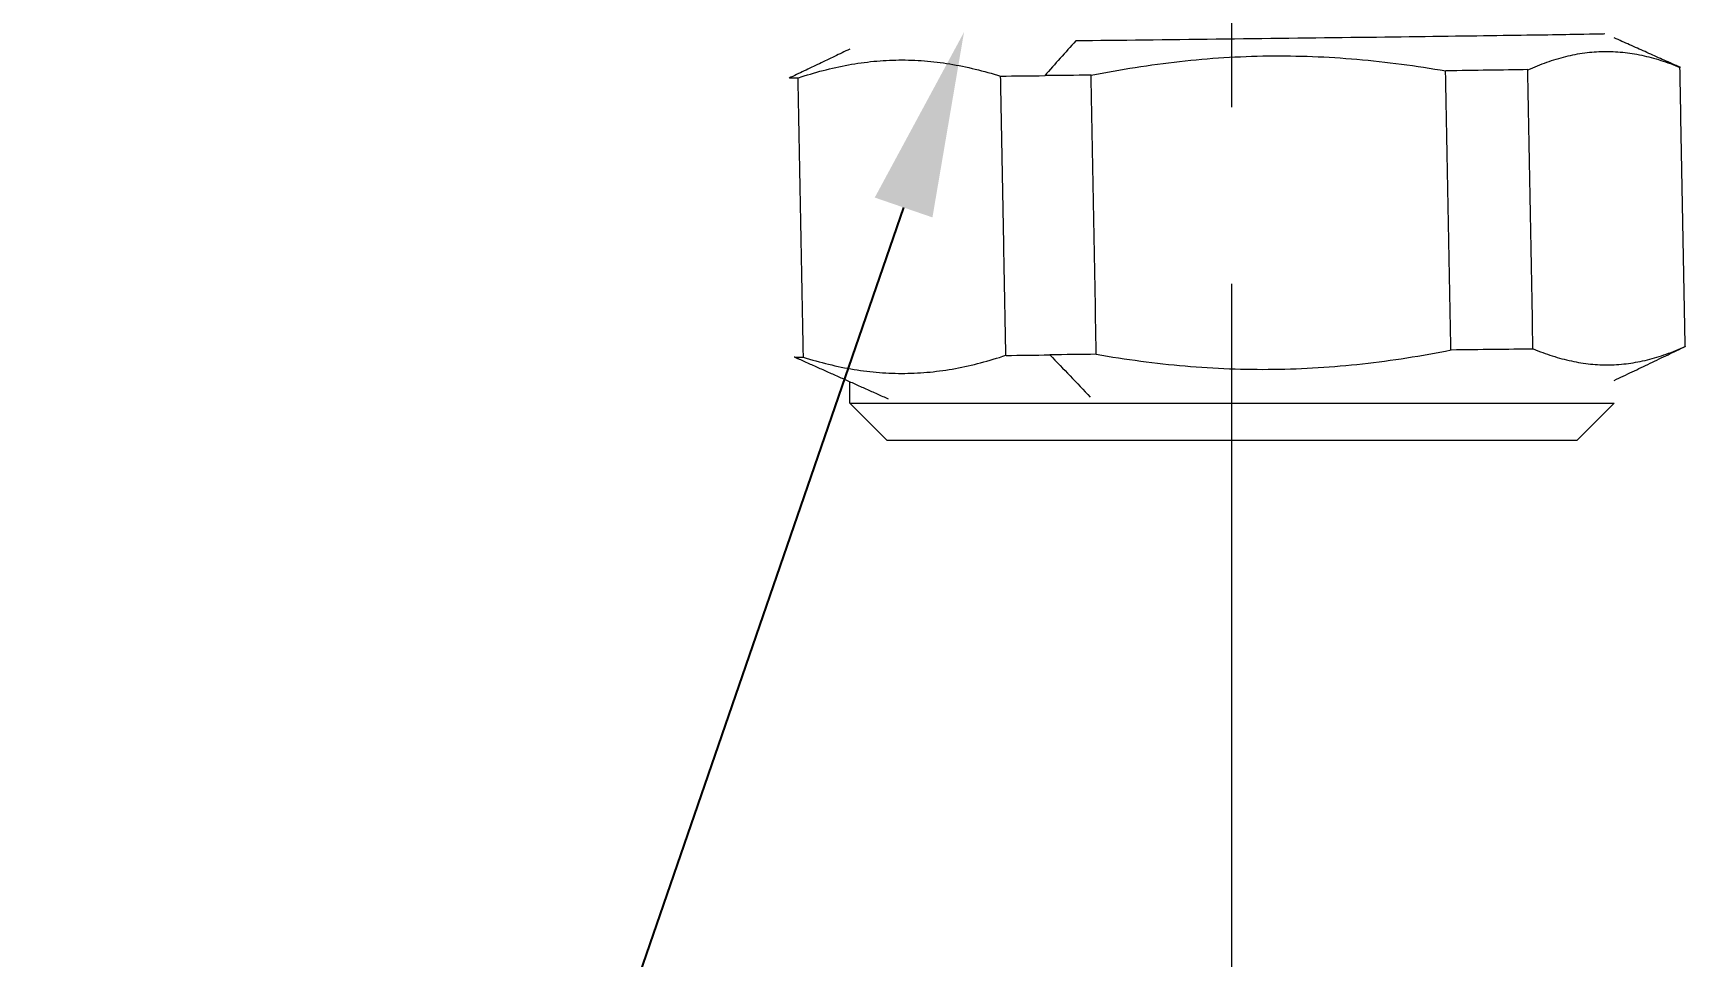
# Model space of a CAD drawing. Extents: x 2340 to 3468, y 0 to 827.
# Drawn here: x 2555.89 to 2600.43, y 226.25 to 251.16 of the extents above; entities that cross this region are included whole.
import ezdxf
from ezdxf import colors
from ezdxf.entities.mleader import LeaderData, LeaderLine
from ezdxf.math import Vec2, Vec3

# ---------------------------------------------------------------- set-up
doc = ezdxf.new("R2010")
doc.units = 0
doc.header["$LTSCALE"] = 3
doc.header["$MEASUREMENT"] = 0
doc.linetypes.add('CENTER2', pattern=[28.575, 19.05, -3.175, 3.175, -3.175])
doc.layers.get('0').update_dxf_attribs({"linetype": 'CONTINUOUS'})
doc.layers.add('1', color=7, linetype='CONTINUOUS')
doc.layers.add('Cneter', color=1, linetype='CENTER2', lineweight=13)
doc.styles.get("Standard").update_dxf_attribs({"font": 'SYMBOL'})

msp = doc.modelspace()

# ---------------------------------------------------------------- linework, layer by layer
at = {"layer": '1', "color": 7, "linetype": 'Continuous', "lineweight": 18}
for p, q in [((2600.266, 250.235), (2600.26, 250.235)), ((2600.407, 242.707), (2600.4, 242.705)), ((2577.896, 241.182), (2577.896, 241.76)), ((2577.896, 241.182), (2588.196, 241.182)), ((2578.896, 240.182), (2577.896, 241.182)), ((2588.196, 241.182), (2598.496, 241.182)), ((2597.496, 240.182), (2598.496, 241.182)), ((2578.896, 240.182), (2588.196, 240.182)), ((2588.196, 240.182), (2597.496, 240.182))]:
    msp.add_line(p, q, dxfattribs=at)
for points, degree in [([(2577.896, 250.722), (2576.262, 249.94)], 1), ([(2600.153, 250.285), (2598.496, 251.025)], 1), ([(2600.283, 250.227), (2600.153, 250.285)], 1), ([(2576.648, 242.42), (2576.601, 244.928), (2576.554, 247.436), (2576.508, 249.944)], 3), ([(2582.104, 242.47), (2581.964, 249.994)], 1), ([(2581.968, 249.997), (2582.351, 250.001), (2582.745, 250.005), (2583.152, 250.009)], 3), ([(2584.4, 250.021), (2583.974, 250.017), (2583.558, 250.013), (2583.152, 250.009)], 3), ([(2584.541, 242.497), (2584.494, 245.005), (2584.448, 247.513), (2584.401, 250.021)], 3), ([(2594.094, 242.612), (2594.047, 245.12), (2594, 247.629), (2593.953, 250.137)], 3), ([(2596.306, 242.642), (2596.259, 245.15), (2596.212, 247.658), (2596.166, 250.166)], 3), ([(2600.406, 242.708), (2600.265, 250.232)], 1), ([(2598.496, 241.793), (2600.427, 242.716)], 1), ([(2576.399, 242.428), (2576.531, 242.369)], 1), ([(2576.531, 242.369), (2578.936, 241.296)], 1), ([(2582.109, 242.467), (2582.491, 242.471), (2582.886, 242.476), (2583.292, 242.481)], 3), ([(2584.54, 242.497), (2584.115, 242.491), (2583.699, 242.486), (2583.292, 242.481)], 3)]:
    msp.add_open_spline(points, degree=degree, dxfattribs=at)
at = {"layer": '1', "color": 7, "linetype": 'Continuous', "lineweight": 13}
for points in [[(2583.986, 250.945), (2583.707, 250.632), (2583.429, 250.32), (2583.15, 250.007)], [(2583.291, 242.482), (2583.653, 242.103), (2584.016, 241.724), (2584.379, 241.345)]]:
    msp.add_open_spline(points, degree=3, dxfattribs=at)
at = {"layer": '1', "color": 7, "linetype": 'Continuous', "lineweight": 18}
for points, knots in [([(2598.242, 251.132), (2598.179, 251.129), (2597.532, 251.116), (2595.15, 251.081), (2591.718, 251.036), (2587.758, 250.988), (2585.17, 250.958), (2583.986, 250.945)], [0, 0, 0, 0, 0.19998, 0.399985, 0.59999, 0.799995, 1, 1, 1, 1]), ([(2576.501, 249.944), (2576.728, 250.02), (2576.954, 250.088), (2577.407, 250.207), (2577.634, 250.258), (2578.088, 250.341), (2578.315, 250.372), (2578.77, 250.417), (2578.997, 250.429), (2579.452, 250.433), (2579.68, 250.425), (2580.136, 250.389), (2580.364, 250.361), (2581.049, 250.249), (2581.506, 250.137), (2581.964, 249.994)], [0, 0, 0, 0, 0.125, 0.125, 0.25, 0.25, 0.375, 0.375, 0.5, 0.5, 0.625, 0.625, 0.75, 0.75, 1, 1, 1, 1]), ([(2584.4, 250.021), (2585.194, 250.178), (2585.99, 250.304), (2587.183, 250.437), (2587.581, 250.472), (2588.376, 250.521), (2588.775, 250.536), (2589.571, 250.545), (2589.969, 250.54), (2590.766, 250.51), (2591.165, 250.485), (2591.962, 250.416), (2592.361, 250.372), (2593.159, 250.267), (2593.558, 250.205), (2593.957, 250.137)], [0, 0, 0, 0, 0.25, 0.25, 0.375, 0.375, 0.5, 0.5, 0.625, 0.625, 0.75, 0.75, 0.875, 0.875, 1, 1, 1, 1]), ([(2596.171, 250.166), (2596.341, 250.243), (2596.51, 250.312), (2596.849, 250.432), (2597.019, 250.483), (2597.359, 250.567), (2597.529, 250.6), (2597.869, 250.646), (2598.21, 250.671), (2598.552, 250.656), (2598.894, 250.622), (2599.065, 250.594), (2599.407, 250.521), (2599.578, 250.475), (2599.922, 250.366), (2600.093, 250.303), (2600.265, 250.232)], [0, 0, 0, 0, 0.125, 0.125, 0.25, 0.25, 0.375, 0.375, 0.5, 0.625, 0.625, 0.75, 0.75, 0.875, 0.875, 1, 1, 1, 1]), ([(2576.279, 249.947), (2576.267, 249.946), (2576.28, 249.946), (2576.356, 249.946), (2576.419, 249.946), (2576.508, 249.947)], [0, 0, 0, 0, 0.5, 0.5, 1, 1, 1, 1]), ([(2596.166, 250.17), (2595.826, 250.165), (2595.472, 250.16), (2594.736, 250.149), (2594.353, 250.143), (2593.956, 250.137)], [0, 0, 0, 0, 0.5, 0.5, 1, 1, 1, 1]), ([(2596.312, 242.642), (2596.484, 242.571), (2596.655, 242.508), (2596.998, 242.399), (2597.17, 242.353), (2597.512, 242.28), (2597.683, 242.252), (2598.025, 242.218), (2598.367, 242.203), (2598.708, 242.228), (2599.048, 242.274), (2599.218, 242.307), (2599.558, 242.391), (2599.728, 242.442), (2600.067, 242.562), (2600.236, 242.631), (2600.406, 242.708)], [0, 0, 0, 0, 0.125, 0.125, 0.25, 0.25, 0.375, 0.375, 0.5, 0.625, 0.625, 0.75, 0.75, 0.875, 0.875, 1, 1, 1, 1]), ([(2576.42, 242.422), (2576.407, 242.421), (2576.42, 242.42), (2576.497, 242.418), (2576.56, 242.417), (2576.648, 242.417)], [0, 0, 0, 0, 0.5, 0.5, 1, 1, 1, 1]), ([(2576.642, 242.42), (2576.871, 242.348), (2577.099, 242.284), (2577.557, 242.173), (2577.785, 242.127), (2578.241, 242.053), (2578.47, 242.025), (2578.925, 241.989), (2579.153, 241.981), (2579.608, 241.985), (2579.836, 241.997), (2580.29, 242.041), (2580.518, 242.073), (2581.198, 242.198), (2581.652, 242.318), (2582.104, 242.47)], [0, 0, 0, 0, 0.125, 0.125, 0.25, 0.25, 0.375, 0.375, 0.5, 0.5, 0.625, 0.625, 0.75, 0.75, 1, 1, 1, 1]), ([(2584.54, 242.497), (2585.338, 242.359), (2586.136, 242.252), (2587.332, 242.149), (2587.731, 242.123), (2588.528, 242.093), (2588.926, 242.088), (2589.722, 242.098), (2590.121, 242.112), (2590.916, 242.162), (2591.314, 242.196), (2592.11, 242.285), (2592.507, 242.338), (2593.302, 242.463), (2593.7, 242.534), (2594.097, 242.613)], [0, 0, 0, 0, 0.25, 0.25, 0.375, 0.375, 0.5, 0.5, 0.625, 0.625, 0.75, 0.75, 0.875, 0.875, 1, 1, 1, 1]), ([(2596.306, 242.638), (2595.966, 242.634), (2595.612, 242.63), (2594.876, 242.621), (2594.494, 242.617), (2594.097, 242.612)], [0, 0, 0, 0, 0.5, 0.5, 1, 1, 1, 1])]:
    msp.add_open_spline(points, degree=3, knots=knots, dxfattribs=at)
at = {"layer": 'Cneter', "lineweight": 5, "ltscale": 0.5}
msp.add_line((2588.196, 215.817), (2588.196, 366.696), dxfattribs=at)

# ---------------------------------------------------------------- leaders
at = {"ltscale": 0.5}
ml = msp.add_multileader_mtext('Standard', dxfattribs=at)
ml.set_content('G1/2-14TH', color=256)
ml.set_leader_properties(color=5)
ml.build(insert=Vec2(0, 0))
ml.multileader.update_dxf_attribs({"text_left_attachment_type": 6, "text_right_attachment_type": 6, "dogleg_length": 0.36, "arrow_head_size": 5})
ctx = ml.context
ctx.base_point, ctx.char_height, ctx.arrow_head_size, ctx.landing_gap_size, ctx.plane_origin = Vec3(2481.606, 174.156), 10, 5, 0.09, Vec3(2466.068, 136.247)
ctx.left_attachment, ctx.right_attachment, ctx.text_align_type = 6, 6, 2
notes = []
notes.append((ctx, [(1, (1, 1, 0), (2554.449, 174.156), (-1, 0), 0.36, [(0, [(2580.977, 251.182)], 0, [])])]))
ctx.mtext.insert, ctx.mtext.alignment, ctx.mtext.flow_direction = Vec3(2553.999, 186.156), 3, 5
for ctx, leaders in notes:
    for number, flags, end, landing, length, lines in leaders:
        leader = LeaderData()
        leader.index, (leader.has_last_leader_line, leader.has_dogleg_vector, leader.attachment_direction) = number, flags
        leader.last_leader_point, leader.dogleg_vector, leader.dogleg_length = Vec3(end), Vec3(landing), length
        for number, points, colour, breaks in lines:
            line = LeaderLine()
            line.index, line.vertices, line.color, line.breaks = number, Vec3.list(points), colors.encode_raw_color(colour), breaks
            leader.lines.append(line)
        ctx.leaders.append(leader)

doc.saveas('drawing.dxf')
